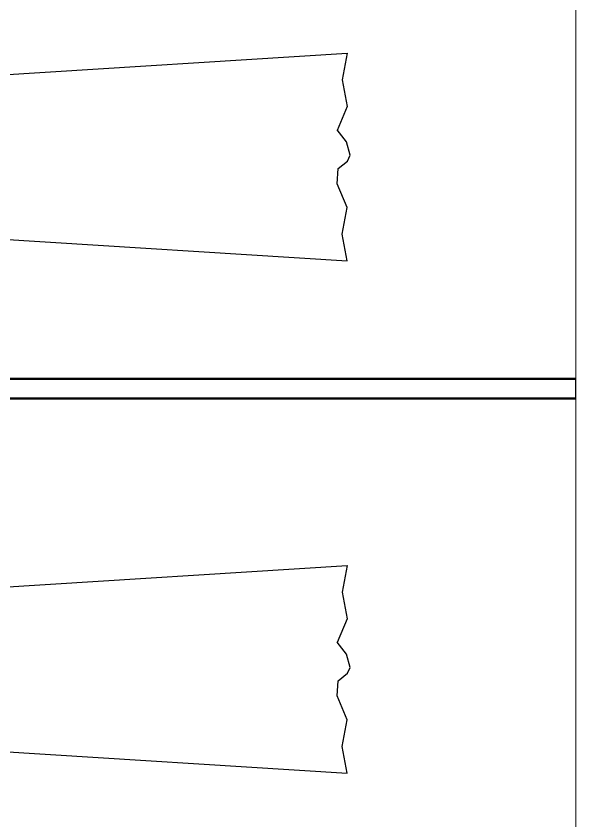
# Model space of a CAD drawing. Header units: millimetres. Extents: x -677815 to 406757, y -145898 to 39000.
# Drawn here: x 400732 to 401932, y -8000 to -6275 of the extents above; entities that cross this region are included whole.
import ezdxf

# ---------------------------------------------------------------- set-up
doc = ezdxf.new("R2010")
doc.units = ezdxf.units.MM
doc.header["$LTSCALE"] = 8
doc.layers.add('Xref Conv Trash$0$A-FLOR-LEVL', color=8, linetype='Continuous', lineweight=9)
doc.layers.add('Xref Conv Trash$0$GOH - Stanchion', color=8, linetype='Continuous', lineweight=50)
doc.layers.add('Xref Conv Trash$0$GARMENT', color=8, linetype='Continuous')

# ---------------------------------------------------------------- blocks, each defined once
blk = doc.blocks.new('Xref Conv Trash$0$Hanging Long')
at = {"layer": 'Xref Conv Trash$0$GARMENT'}
for p, q in [((-3.8, -0.3), (3.8, 0.3)), ((3.8, 0.3), (12.2, -55.3)), ((-17.5, -55.3), (-3.8, -0.3)), ((-50.4, -39.3), (-222, -93.3)), ((-51.5, -39.5), (-105.2, -137.3)), ((0.4, -39.3), (-50.4, -39.3)), ((-40.4, -40), (-48.1, -88.9)), ((0.4, -39.3), (51.2, -39.3)), ((41.1, -40), (48.9, -88.9)), ((51.2, -39.3), (222.7, -93.3)), ((52.2, -39.5), (105.9, -137.3)), ((-43.7, -61.2), (-17.5, -55.3)), ((12.2, -55.3), (44.6, -61.8)), ((-222, -93.3), (-272.8, -422.4)), ((-48.1, -88.9), (-36.5, -120.9)), ((48.9, -88.9), (37.2, -120.9)), ((222.7, -93.3), (273.5, -422.4)), ((-105.2, -137.3), (-53.6, -122.3)), ((-53.6, -122.3), (-67.7, -200.9)), ((-36.5, -120.9), (1.2, -135)), ((37.2, -120.9), (-0.4, -135)), ((54.4, -122.3), (68.5, -200.9)), ((105.9, -137.3), (54.4, -122.3)), ((-196.5, -438.5), (-158.4, -163.4)), ((-158.4, -163.4), (-158.4, -406.2)), ((-67.7, -200.9), (0.1, -166.1)), ((68.5, -200.9), (0.7, -166.1)), ((159.2, -163.4), (159.2, -406.2)), ((197.3, -438.5), (159.2, -163.4)), ((-158.4, -406.2), (-222, -1425)), ((-158.4, -406.2), (0.4, -406.2)), ((159.2, -406.2), (0.4, -406.2)), ((159.2, -406.2), (222.7, -1425)), ((-272.8, -422.4), (-196.5, -438.5)), ((273.5, -422.4), (197.3, -438.5)), ((-222, -1425), (-164.8, -1414.2)), ((-164.8, -1414.2), (-107.6, -1425)), ((-164.8, -1414.2), (-164.8, -1414.2)), ((-107.6, -1425), (-56.8, -1403.4)), ((-56.8, -1403.4), (-56.8, -1403.4)), ((-56.8, -1403.4), (-56.8, -1403.4)), ((-56.8, -1403.4), (-24, -1405.6)), ((-24, -1405.6), (-8.2, -1425.9)), ((32.7, -1423.3), (58.4, -1403.8)), ((108.4, -1425), (57.5, -1403.4)), ((57.5, -1403.4), (57.5, -1403.4)), ((57.5, -1403.4), (57.5, -1403.4)), ((165.5, -1414.2), (108.4, -1425)), ((222.7, -1425), (165.5, -1414.2)), ((165.5, -1414.2), (165.5, -1414.2)), ((-222, -1425), (-222, -1425)), ((-107.6, -1425), (-107.6, -1425)), ((-107.6, -1425), (-107.6, -1425)), ((-8.2, -1425.9), (4.4, -1431.3)), ((4.4, -1431.3), (32.7, -1423.3)), ((108.4, -1425), (108.4, -1425)), ((108.4, -1425), (108.4, -1425)), ((222.7, -1425), (222.7, -1425))]:
    blk.add_line(p, q, dxfattribs=at)
blk = doc.blocks.new('Xref Conv Trash')
blk.add_line((401931.6, -7094.4), (401931.6, -7052.4))
at = {"layer": 'Xref Conv Trash$0$A-FLOR-LEVL', "linetype": 'Continuous'}
blk.add_line((401931.6, 10636.8), (401931.6, -123289.7), dxfattribs=at)
at = {"layer": 'Xref Conv Trash$0$GOH - Stanchion', "linetype": 'Continuous'}
for p, q in [((401931.6, -7052.4), (399783, -7052.4)), ((401931.6, -7094.4), (399783, -7094.4))]:
    blk.add_line(p, q, dxfattribs=at)
at = {"rotation": 90.00000000000001}
for p in [(400016.2, -6577.4), (400016.2, -7675.4)]:
    blk.add_blockref('Xref Conv Trash$0$Hanging Long', p, dxfattribs=at)

msp = doc.modelspace()

# ---------------------------------------------------------------- block references
msp.add_blockref('Xref Conv Trash', (0, 0))

doc.saveas('drawing.dxf')
